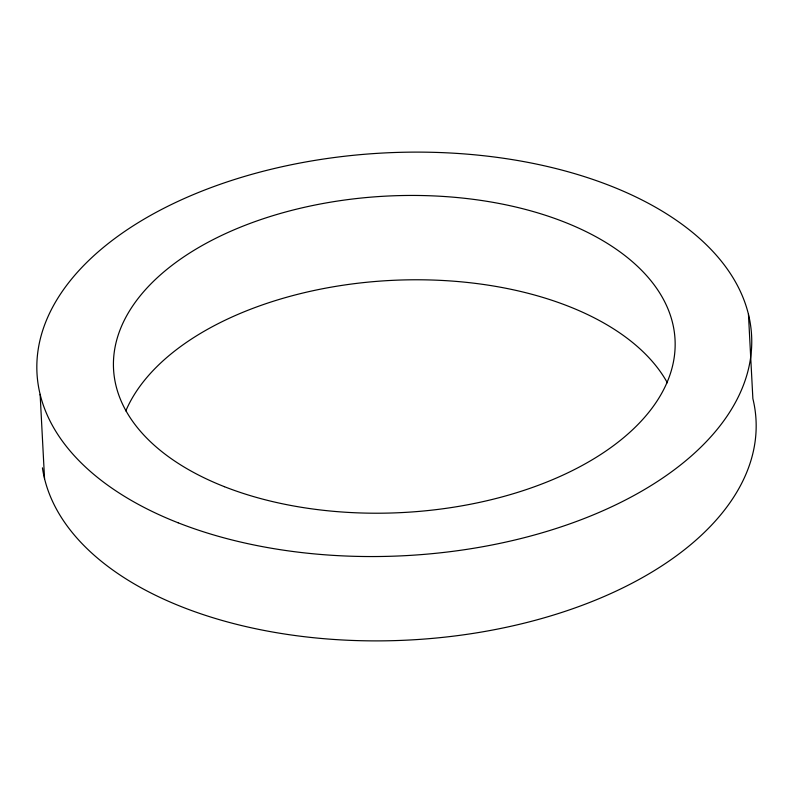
<?xml version="1.0" encoding="UTF-8"?>
<svg xmlns="http://www.w3.org/2000/svg" width="793" height="793" viewBox="0 0 793 793"><rect width="100%" height="100%" fill="white"/><g stroke="black" fill="none" stroke-linecap="round" stroke-linejoin="round"><path stroke-width="1.19" d="M748.453 314.315L752.874 398.651A357.802 201.63 -3 0 1 437.498 637.909A357.802 201.63 -3 0 1 42.435 467.83M40.126 394.349L44.547 478.685M125.819 410.893A281.128 158.422 -3 0 1 390.671 280.444A281.128 158.422 -3 0 1 667.349 382.791M224.449 486.694A281.128 158.422 -3 0 0 672.94 364.274A281.128 158.422 -3 0 0 285.49 212.028A281.128 158.422 -3 0 0 224.449 486.694M178.128 522.795A357.802 201.63 -3 0 0 748.929 366.981A357.802 201.63 -3 0 0 255.812 173.221A357.802 201.63 -3 0 0 178.128 522.795"/></g></svg>
